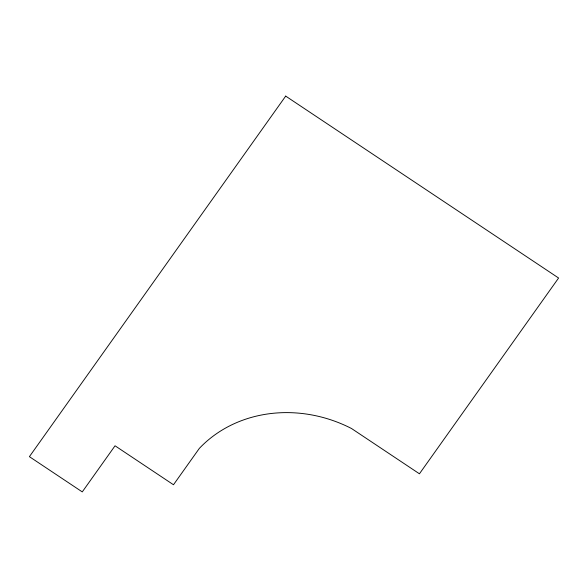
<?xml version="1.0" encoding="UTF-8"?>
<svg xmlns="http://www.w3.org/2000/svg" width="588" height="588" viewBox="0 0 588 588"><rect width="100%" height="100%" fill="white"/><g stroke="black" fill="none" stroke-linecap="round" stroke-linejoin="round"><path stroke-width="0.88" d="M285.695 96.101L29.4 456.663L82.269 491.899L115.042 445.792L173.489 484.755L199.332 448.401A130.308 116.409 26.8 0 1 351.536 428.527L419.435 473.796L558.6 278.014L285.695 96.101"/></g></svg>
